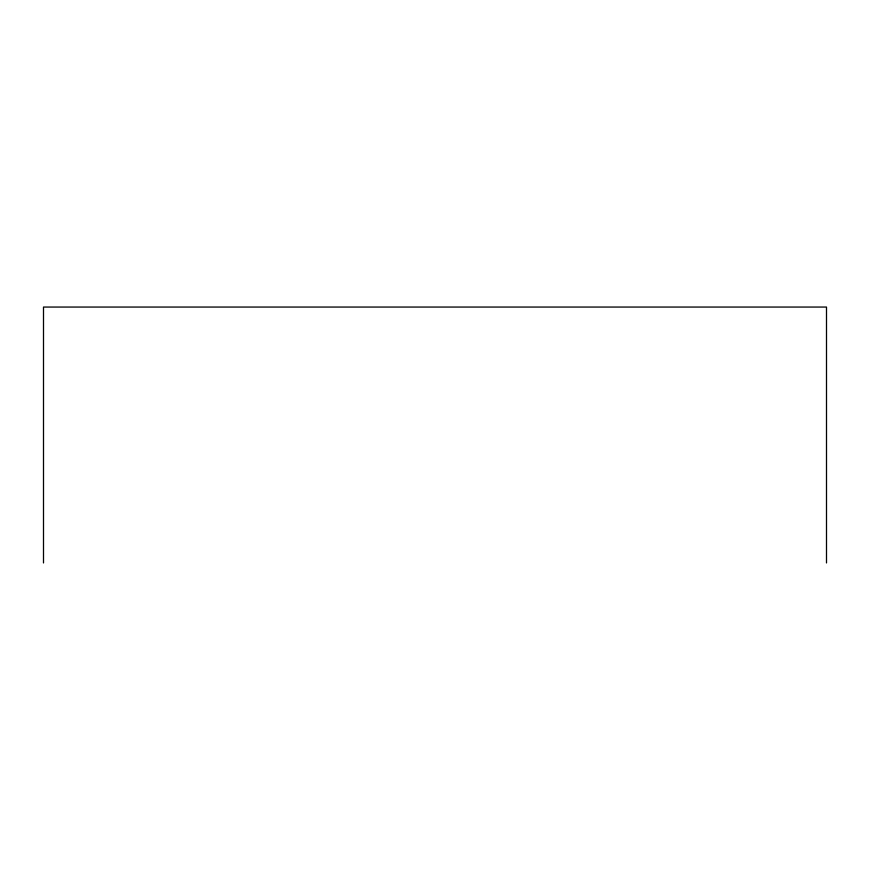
<?xml version="1.0" encoding="UTF-8"?>
<svg xmlns="http://www.w3.org/2000/svg" width="870" height="870" viewBox="0 0 870 870"><rect width="100%" height="100%" fill="white"/><g stroke="black" fill="none" stroke-linecap="round" stroke-linejoin="round"><path stroke-width="1.3" d="M826.5 562.944L826.5 307.056L43.5 307.056L43.5 562.944"/></g></svg>
